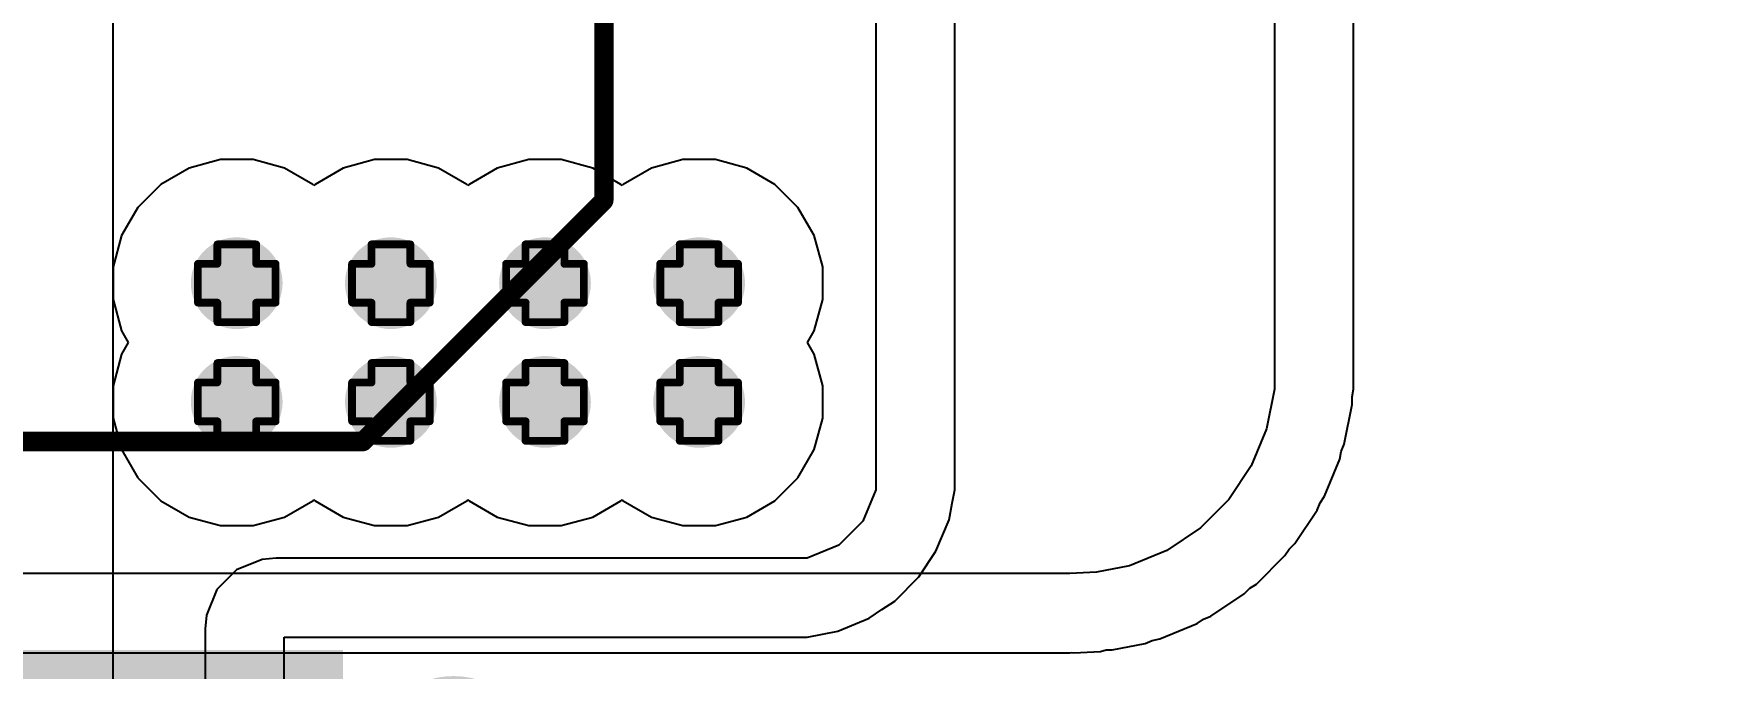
# Model space of a CAD drawing. Header units: inches. Extents: x -18 to 202, y -11 to 119.
# Drawn here: x 27.51 to 38.44, y 4.28 to 8.43 of the extents above; entities that cross this region are included whole.
import ezdxf

# ---------------------------------------------------------------- set-up
doc = ezdxf.new("R2010")
doc.units = ezdxf.units.IN
for name, color, linetype in [('Board Outline', 216, 'Continuous'), ('Bottom Layer', 5, 'Continuous'), ('Bottom Solder', 6, 'Continuous'), ('Drill Drawing', 1, 'Continuous'), ('Ground', 16, 'Continuous'), ('Mechanical 13', 56, 'Continuous'), ('Multi-Layer', 9, 'Continuous'), ('Pad Holes', 156, 'Continuous'), ('Power', 76, 'Continuous'), ('Top Layer', 1, 'Continuous'), ('Top Overlay', 2, 'Continuous'), ('Top Paste', 8, 'Continuous'), ('Top Solder', 216, 'Continuous'), ('Via Holes', 16, 'Continuous')]:
    doc.layers.add(name, color=color, linetype=linetype)
doc.styles.add('Arial_Bold', font='', dxfattribs={"height": 0.2})
doc.styles.get('Arial_Bold').set_extended_font_data('Arial', bold=True)

# ---------------------------------------------------------------- blocks, each defined once
blk = doc.blocks.new('TYPE_C_31_M_12__64')
at = {"layer": 'Bottom Layer'}
h = blk.add_hatch(color=5, dxfattribs=at)
edge = h.paths.add_edge_path()
edge.add_arc((-4.325, 2.355), 0.45, 0, 180)
edge.add_line((-4.775, 2.355), (-4.775, 1.255))
edge.add_arc((-4.325, 1.255), 0.45, 180, 360)
edge.add_line((-3.875, 1.255), (-3.875, 2.355))
h = blk.add_hatch(color=5, dxfattribs=at)
edge = h.paths.add_edge_path()
edge.add_arc((4.325, 1.255), 0.45, 180, 360)
edge.add_line((4.775, 1.255), (4.775, 2.355))
edge.add_arc((4.325, 2.355), 0.45, 0, 180)
edge.add_line((3.875, 2.355), (3.875, 1.255))
h = blk.add_hatch(color=5, dxfattribs=at)
edge = h.paths.add_edge_path()
edge.add_arc((-4.325, -2.775), 0.45, 180, 360)
edge.add_line((-3.875, -2.775), (-3.875, -1.975))
edge.add_arc((-4.325, -1.975), 0.45, 0, 180)
edge.add_line((-4.775, -1.975), (-4.775, -2.775))
h = blk.add_hatch(color=5, dxfattribs=at)
edge = h.paths.add_edge_path()
edge.add_arc((4.325, -2.775), 0.45, 180, 360)
edge.add_line((4.775, -2.775), (4.775, -1.975))
edge.add_arc((4.325, -1.975), 0.45, 0, 180)
edge.add_line((3.875, -1.975), (3.875, -2.775))
at = {"layer": 'Bottom Solder'}
h = blk.add_hatch(color=6, dxfattribs=at)
edge = h.paths.add_edge_path()
edge.add_arc((-4.325, 2.355), 0.552, 0, 180)
edge.add_line((-4.877, 2.355), (-4.877, 1.255))
edge.add_arc((-4.325, 1.255), 0.552, 180, 360)
edge.add_line((-3.773, 1.255), (-3.773, 2.355))
h = blk.add_hatch(color=6, dxfattribs=at)
edge = h.paths.add_edge_path()
edge.add_arc((4.325, 1.255), 0.552, 180, 360)
edge.add_line((4.877, 1.255), (4.877, 2.355))
edge.add_arc((4.325, 2.355), 0.552, 0, 180)
edge.add_line((3.773, 2.355), (3.773, 1.255))
h = blk.add_hatch(color=6, dxfattribs=at)
edge = h.paths.add_edge_path()
edge.add_arc((-2.89, 1.305), 0.102, 0, 360)
h = blk.add_hatch(color=6, dxfattribs=at)
edge = h.paths.add_edge_path()
edge.add_arc((2.89, 1.305), 0.102, 0, 360)
h = blk.add_hatch(color=6, dxfattribs=at)
edge = h.paths.add_edge_path()
edge.add_arc((-4.325, -2.775), 0.552, 180, 360)
edge.add_line((-3.773, -2.775), (-3.773, -1.975))
edge.add_arc((-4.325, -1.975), 0.552, 0, 180)
edge.add_line((-4.877, -1.975), (-4.877, -2.775))
h = blk.add_hatch(color=6, dxfattribs=at)
edge = h.paths.add_edge_path()
edge.add_arc((4.325, -2.775), 0.552, 180, 360)
edge.add_line((4.877, -2.775), (4.877, -1.975))
edge.add_arc((4.325, -1.975), 0.552, 0, 180)
edge.add_line((3.773, -1.975), (3.773, -2.775))
at = {"layer": 'Ground'}
h = blk.add_hatch(color=16, dxfattribs=at)
edge = h.paths.add_edge_path()
edge.add_arc((-4.325, 2.355), 0.45, 0, 180)
edge.add_line((-4.775, 2.355), (-4.775, 1.255))
edge.add_arc((-4.325, 1.255), 0.45, 180, 360)
edge.add_line((-3.875, 1.255), (-3.875, 2.355))
h = blk.add_hatch(color=16, dxfattribs=at)
edge = h.paths.add_edge_path()
edge.add_arc((4.325, 1.255), 0.45, 180, 360)
edge.add_line((4.775, 1.255), (4.775, 2.355))
edge.add_arc((4.325, 2.355), 0.45, 0, 180)
edge.add_line((3.875, 2.355), (3.875, 1.255))
h = blk.add_hatch(color=16, dxfattribs=at)
edge = h.paths.add_edge_path()
edge.add_arc((-4.325, -2.775), 0.45, 180, 360)
edge.add_line((-3.875, -2.775), (-3.875, -1.975))
edge.add_arc((-4.325, -1.975), 0.45, 0, 180)
edge.add_line((-4.775, -1.975), (-4.775, -2.775))
h = blk.add_hatch(color=16, dxfattribs=at)
edge = h.paths.add_edge_path()
edge.add_arc((4.325, -2.775), 0.45, 180, 360)
edge.add_line((4.775, -2.775), (4.775, -1.975))
edge.add_arc((4.325, -1.975), 0.45, 0, 180)
edge.add_line((3.875, -1.975), (3.875, -2.775))
at = {"layer": 'Multi-Layer'}
h = blk.add_hatch(color=9, dxfattribs=at)
edge = h.paths.add_edge_path()
edge.add_arc((-4.325, 2.355), 0.45, 0, 180)
edge.add_line((-4.775, 2.355), (-4.775, 1.255))
edge.add_arc((-4.325, 1.255), 0.45, 180, 360)
edge.add_line((-3.875, 1.255), (-3.875, 2.355))
h = blk.add_hatch(color=9, dxfattribs=at)
edge = h.paths.add_edge_path()
edge.add_arc((4.325, 1.255), 0.45, 180, 360)
edge.add_line((4.775, 1.255), (4.775, 2.355))
edge.add_arc((4.325, 2.355), 0.45, 0, 180)
edge.add_line((3.875, 2.355), (3.875, 1.255))
h = blk.add_hatch(color=9, dxfattribs=at)
edge = h.paths.add_edge_path()
edge.add_arc((-4.325, -2.775), 0.45, 180, 360)
edge.add_line((-3.875, -2.775), (-3.875, -1.975))
edge.add_arc((-4.325, -1.975), 0.45, 0, 180)
edge.add_line((-4.775, -1.975), (-4.775, -2.775))
h = blk.add_hatch(color=9, dxfattribs=at)
edge = h.paths.add_edge_path()
edge.add_arc((4.325, -2.775), 0.45, 180, 360)
edge.add_line((4.775, -2.775), (4.775, -1.975))
edge.add_arc((4.325, -1.975), 0.45, 0, 180)
edge.add_line((3.875, -1.975), (3.875, -2.775))
at = {"layer": 'Pad Holes'}
h = blk.add_hatch(color=7, dxfattribs=at)
edge = h.paths.add_edge_path()
edge.add_arc((-4.325, 1.255), 0.3, 180, 360)
edge.add_line((-4.025, 1.255), (-4.025, 2.355))
edge.add_arc((-4.325, 2.355), 0.3, 0, 180)
edge.add_line((-4.625, 2.355), (-4.625, 1.255))
h = blk.add_hatch(color=7, dxfattribs=at)
edge = h.paths.add_edge_path()
edge.add_arc((4.325, 1.255), 0.3, 180, 360)
edge.add_line((4.625, 1.255), (4.625, 2.355))
edge.add_arc((4.325, 2.355), 0.3, 0, 180)
edge.add_line((4.025, 2.355), (4.025, 1.255))
h = blk.add_hatch(color=7, dxfattribs=at)
edge = h.paths.add_edge_path()
edge.add_arc((-2.89, 1.305), 0.31, 0, 360)
h = blk.add_hatch(color=7, dxfattribs=at)
edge = h.paths.add_edge_path()
edge.add_arc((2.89, 1.305), 0.31, 0, 360)
h = blk.add_hatch(color=7, dxfattribs=at)
edge = h.paths.add_edge_path()
edge.add_arc((-4.325, -2.775), 0.3, 180, 360)
edge.add_line((-4.025, -2.775), (-4.025, -1.975))
edge.add_arc((-4.325, -1.975), 0.3, 0, 180)
edge.add_line((-4.625, -1.975), (-4.625, -2.775))
h = blk.add_hatch(color=7, dxfattribs=at)
edge = h.paths.add_edge_path()
edge.add_arc((4.325, -2.775), 0.3, 180, 360)
edge.add_line((4.625, -2.775), (4.625, -1.975))
edge.add_arc((4.325, -1.975), 0.3, 0, 180)
edge.add_line((4.025, -1.975), (4.025, -2.775))
at = {"layer": 'Power'}
h = blk.add_hatch(color=76, dxfattribs=at)
edge = h.paths.add_edge_path()
edge.add_arc((-4.325, 2.355), 0.45, 0, 180)
edge.add_line((-4.775, 2.355), (-4.775, 1.255))
edge.add_arc((-4.325, 1.255), 0.45, 180, 360)
edge.add_line((-3.875, 1.255), (-3.875, 2.355))
h = blk.add_hatch(color=76, dxfattribs=at)
edge = h.paths.add_edge_path()
edge.add_arc((4.325, 1.255), 0.45, 180, 360)
edge.add_line((4.775, 1.255), (4.775, 2.355))
edge.add_arc((4.325, 2.355), 0.45, 0, 180)
edge.add_line((3.875, 2.355), (3.875, 1.255))
h = blk.add_hatch(color=76, dxfattribs=at)
edge = h.paths.add_edge_path()
edge.add_arc((-4.325, -2.775), 0.45, 180, 360)
edge.add_line((-3.875, -2.775), (-3.875, -1.975))
edge.add_arc((-4.325, -1.975), 0.45, 0, 180)
edge.add_line((-4.775, -1.975), (-4.775, -2.775))
h = blk.add_hatch(color=76, dxfattribs=at)
edge = h.paths.add_edge_path()
edge.add_arc((4.325, -2.775), 0.45, 180, 360)
edge.add_line((4.775, -2.775), (4.775, -1.975))
edge.add_arc((4.325, -1.975), 0.45, 0, 180)
edge.add_line((3.875, -1.975), (3.875, -2.775))
at = {"layer": 'Top Layer'}
for points in [[(-3.5, 2.975), (-2.9, 2.975), (-2.9, 1.775), (-3.5, 1.775)], [(-2.7, 2.975), (-2.1, 2.975), (-2.1, 1.775), (-2.7, 1.775)], [(-1.9, 2.975), (-1.6, 2.975), (-1.6, 1.775), (-1.9, 1.775)], [(-1.4, 2.975), (-1.1, 2.975), (-1.1, 1.775), (-1.4, 1.775)], [(-0.9, 2.975), (-0.6, 2.975), (-0.6, 1.775), (-0.9, 1.775)], [(-0.4, 2.975), (-0.1, 2.975), (-0.1, 1.775), (-0.4, 1.775)], [(0.4, 1.775), (0.1, 1.775), (0.1, 2.975), (0.4, 2.975)], [(0.9, 1.775), (0.6, 1.775), (0.6, 2.975), (0.9, 2.975)], [(1.4, 1.775), (1.1, 1.775), (1.1, 2.975), (1.4, 2.975)], [(1.9, 1.775), (1.6, 1.775), (1.6, 2.975), (1.9, 2.975)], [(2.7, 1.775), (2.1, 1.775), (2.1, 2.975), (2.7, 2.975)], [(2.9, 2.975), (3.5, 2.975), (3.5, 1.775), (2.9, 1.775)]]:
    blk.add_hatch(color=1, dxfattribs=at).paths.add_polyline_path(points)
h = blk.add_hatch(color=1, dxfattribs=at)
edge = h.paths.add_edge_path()
edge.add_arc((-4.325, 2.355), 0.45, 0, 180)
edge.add_line((-4.775, 2.355), (-4.775, 1.255))
edge.add_arc((-4.325, 1.255), 0.45, 180, 360)
edge.add_line((-3.875, 1.255), (-3.875, 2.355))
h = blk.add_hatch(color=1, dxfattribs=at)
edge = h.paths.add_edge_path()
edge.add_arc((4.325, 1.255), 0.45, 180, 360)
edge.add_line((4.775, 1.255), (4.775, 2.355))
edge.add_arc((4.325, 2.355), 0.45, 0, 180)
edge.add_line((3.875, 2.355), (3.875, 1.255))
h = blk.add_hatch(color=1, dxfattribs=at)
edge = h.paths.add_edge_path()
edge.add_arc((-4.325, -2.775), 0.45, 180, 360)
edge.add_line((-3.875, -2.775), (-3.875, -1.975))
edge.add_arc((-4.325, -1.975), 0.45, 0, 180)
edge.add_line((-4.775, -1.975), (-4.775, -2.775))
h = blk.add_hatch(color=1, dxfattribs=at)
edge = h.paths.add_edge_path()
edge.add_arc((4.325, -2.775), 0.45, 180, 360)
edge.add_line((4.775, -2.775), (4.775, -1.975))
edge.add_arc((4.325, -1.975), 0.45, 0, 180)
edge.add_line((3.875, -1.975), (3.875, -2.775))
at = {"layer": 'Top Paste'}
for points in [[(-3.5, 2.975), (-2.9, 2.975), (-2.9, 1.775), (-3.5, 1.775)], [(-2.7, 2.975), (-2.1, 2.975), (-2.1, 1.775), (-2.7, 1.775)], [(-1.9, 2.975), (-1.6, 2.975), (-1.6, 1.775), (-1.9, 1.775)], [(-1.4, 2.975), (-1.1, 2.975), (-1.1, 1.775), (-1.4, 1.775)], [(-0.9, 2.975), (-0.6, 2.975), (-0.6, 1.775), (-0.9, 1.775)], [(-0.4, 2.975), (-0.1, 2.975), (-0.1, 1.775), (-0.4, 1.775)], [(0.4, 1.775), (0.1, 1.775), (0.1, 2.975), (0.4, 2.975)], [(0.9, 1.775), (0.6, 1.775), (0.6, 2.975), (0.9, 2.975)], [(1.4, 1.775), (1.1, 1.775), (1.1, 2.975), (1.4, 2.975)], [(1.9, 1.775), (1.6, 1.775), (1.6, 2.975), (1.9, 2.975)], [(2.7, 1.775), (2.1, 1.775), (2.1, 2.975), (2.7, 2.975)], [(2.9, 2.975), (3.5, 2.975), (3.5, 1.775), (2.9, 1.775)]]:
    blk.add_hatch(color=8, dxfattribs=at).paths.add_polyline_path(points)
at = {"layer": 'Top Solder'}
for points in [[(-3.602, 3.077), (-2.798, 3.077), (-2.798, 1.673), (-3.602, 1.673)], [(-2.802, 3.077), (-1.998, 3.077), (-1.998, 1.673), (-2.802, 1.673)], [(-2.002, 3.077), (-1.498, 3.077), (-1.498, 1.673), (-2.002, 1.673)], [(-1.502, 3.077), (-0.998, 3.077), (-0.998, 1.673), (-1.502, 1.673)], [(-1.002, 3.077), (-0.498, 3.077), (-0.498, 1.673), (-1.002, 1.673)], [(-0.502, 3.077), (0.002, 3.077), (0.002, 1.673), (-0.502, 1.673)], [(0.502, 1.673), (-0.002, 1.673), (-0.002, 3.077), (0.502, 3.077)], [(1.002, 1.673), (0.498, 1.673), (0.498, 3.077), (1.002, 3.077)], [(1.502, 1.673), (0.998, 1.673), (0.998, 3.077), (1.502, 3.077)], [(2.002, 1.673), (1.498, 1.673), (1.498, 3.077), (2.002, 3.077)], [(2.802, 1.673), (1.998, 1.673), (1.998, 3.077), (2.802, 3.077)], [(2.798, 3.077), (3.602, 3.077), (3.602, 1.673), (2.798, 1.673)]]:
    blk.add_hatch(color=216, dxfattribs=at).paths.add_polyline_path(points)
h = blk.add_hatch(color=216, dxfattribs=at)
edge = h.paths.add_edge_path()
edge.add_arc((-4.325, 2.355), 0.552, 0, 180)
edge.add_line((-4.877, 2.355), (-4.877, 1.255))
edge.add_arc((-4.325, 1.255), 0.552, 180, 360)
edge.add_line((-3.773, 1.255), (-3.773, 2.355))
h = blk.add_hatch(color=216, dxfattribs=at)
edge = h.paths.add_edge_path()
edge.add_arc((4.325, 1.255), 0.552, 180, 360)
edge.add_line((4.877, 1.255), (4.877, 2.355))
edge.add_arc((4.325, 2.355), 0.552, 0, 180)
edge.add_line((3.773, 2.355), (3.773, 1.255))
h = blk.add_hatch(color=216, dxfattribs=at)
edge = h.paths.add_edge_path()
edge.add_arc((-2.89, 1.305), 0.102, 0, 360)
h = blk.add_hatch(color=216, dxfattribs=at)
edge = h.paths.add_edge_path()
edge.add_arc((2.89, 1.305), 0.102, 0, 360)
h = blk.add_hatch(color=216, dxfattribs=at)
edge = h.paths.add_edge_path()
edge.add_arc((-4.325, -2.775), 0.552, 180, 360)
edge.add_line((-3.773, -2.775), (-3.773, -1.975))
edge.add_arc((-4.325, -1.975), 0.552, 0, 180)
edge.add_line((-4.877, -1.975), (-4.877, -2.775))
h = blk.add_hatch(color=216, dxfattribs=at)
edge = h.paths.add_edge_path()
edge.add_arc((4.325, -2.775), 0.552, 180, 360)
edge.add_line((4.877, -2.775), (4.877, -1.975))
edge.add_arc((4.325, -1.975), 0.552, 0, 180)
edge.add_line((3.773, -1.975), (3.773, -2.775))
at = {"layer": 'Mechanical 13', "const_width": 0.127}
for points in [[(-1.868, -2.897), (-1.691, -2.72)], [(-1.691, -2.72), (-1.487, -2.72)], [(-1.868, -2.897), (-1.868, -3.202)], [(-2.072, -3.202), (-1.868, -3.202)], [(-2.072, -3.202), (-1.908, -3.365)], [(-1.868, -3.202), (-1.665, -3.202)], [(-1.828, -3.365), (-1.665, -3.202)]]:
    blk.add_lwpolyline(points, dxfattribs=at)
at = {"layer": 'Mechanical 13', "const_width": 0.0635}
for points in [[(-1.722, -2.72, 1), (-1.659, -2.72, 1)], [(-1.722, -2.72, 1), (-1.659, -2.72, 1)], [(-1.519, -2.72, 1), (-1.456, -2.72, 1)], [(-1.9, -2.897, 1), (-1.837, -2.897, 1)], [(-1.9, -2.897, 1), (-1.837, -2.897, 1)], [(-2.103, -3.202, 1), (-2.04, -3.202, 1)], [(-2.103, -3.202, 1), (-2.04, -3.202, 1)], [(-1.9, -3.202, 1), (-1.837, -3.202, 1)], [(-1.9, -3.202, 1), (-1.837, -3.202, 1)], [(-1.9, -3.202, 1), (-1.837, -3.202, 1)], [(-1.697, -3.202, 1), (-1.633, -3.202, 1)], [(-1.697, -3.202, 1), (-1.633, -3.202, 1)], [(-1.94, -3.365, 1), (-1.877, -3.365, 1)], [(-1.86, -3.365, 1), (-1.797, -3.365, 1)]]:
    blk.add_lwpolyline(points, format="xyb", close=True, dxfattribs=at)
at = {"layer": 'Top Overlay', "const_width": 0.127}
for points in [[(-4.445, 0.445), (-4.445, -1.181)], [(4.445, -1.181), (4.445, 0.445)], [(-4.495, -3.569), (4.495, -3.569)]]:
    blk.add_lwpolyline(points, dxfattribs=at)
at = {"layer": 'Top Overlay', "const_width": 0.0635}
for points in [[(-4.476, 0.445, 1), (-4.413, 0.445, 1)], [(4.413, 0.445, 1), (4.476, 0.445, 1)], [(-4.476, -1.181, 1), (-4.413, -1.181, 1)], [(4.413, -1.181, 1), (4.476, -1.181, 1)], [(-4.527, -3.569, 1), (-4.464, -3.569, 1)], [(4.464, -3.569, 1), (4.527, -3.569, 1)]]:
    blk.add_lwpolyline(points, format="xyb", close=True, dxfattribs=at)
at = {"layer": 'Mechanical 13', "style": 'Arial_Bold'}
blk.add_text('PCB Edge', height=0.8, rotation=360, dxfattribs=at).set_placement((-1.338, -2.999))
blk = doc.blocks.new('UWD_470_F_10__D___101')
at = {"layer": 'Top Overlay', "const_width": 0.127}
for points in [[(-3.607, 5.207), (-5.182, 3.632)], [(5.131, 5.207), (-3.607, 5.207)], [(-5.182, 3.632), (-5.182, 1.702)]]:
    blk.add_lwpolyline(points, dxfattribs=at)
at = {"layer": 'Top Overlay', "const_width": 0.0635}
for points in [[(-3.639, 5.207, 1), (-3.575, 5.207, 1)], [(-3.639, 5.207, 1), (-3.575, 5.207, 1)], [(-5.213, 3.632, 1), (-5.15, 3.632, 1)], [(-5.213, 3.632, 1), (-5.15, 3.632, 1)]]:
    blk.add_lwpolyline(points, format="xyb", close=True, dxfattribs=at)

msp = doc.modelspace()

# ---------------------------------------------------------------- hatches: boundary and pattern name
at = {"layer": 'Bottom Layer'}
h = msp.add_hatch(color=5, dxfattribs=at)
edge = h.paths.add_edge_path()
edge.add_arc((28.841, 6.801), 0.3, 0, 360)
h = msp.add_hatch(color=5, dxfattribs=at)
edge = h.paths.add_edge_path()
edge.add_arc((29.849, 6.801), 0.3, 0, 360)
h = msp.add_hatch(color=5, dxfattribs=at)
edge = h.paths.add_edge_path()
edge.add_arc((30.857, 6.801), 0.3, 0, 360)
h = msp.add_hatch(color=5, dxfattribs=at)
edge = h.paths.add_edge_path()
edge.add_arc((31.865, 6.801), 0.3, 0, 360)
h = msp.add_hatch(color=5, dxfattribs=at)
edge = h.paths.add_edge_path()
edge.add_arc((28.841, 6.025), 0.3, 0, 360)
h = msp.add_hatch(color=5, dxfattribs=at)
edge = h.paths.add_edge_path()
edge.add_arc((29.849, 6.025), 0.3, 0, 360)
h = msp.add_hatch(color=5, dxfattribs=at)
edge = h.paths.add_edge_path()
edge.add_arc((30.857, 6.025), 0.3, 0, 360)
h = msp.add_hatch(color=5, dxfattribs=at)
edge = h.paths.add_edge_path()
edge.add_arc((31.865, 6.025), 0.3, 0, 360)
at = {"layer": 'Ground'}
h = msp.add_hatch(color=16, dxfattribs=at)
edge = h.paths.add_edge_path()
edge.add_arc((28.841, 6.801), 0.3, 0, 360)
h = msp.add_hatch(color=16, dxfattribs=at)
edge = h.paths.add_edge_path()
edge.add_arc((29.849, 6.801), 0.3, 0, 360)
h = msp.add_hatch(color=16, dxfattribs=at)
edge = h.paths.add_edge_path()
edge.add_arc((30.857, 6.801), 0.3, 0, 360)
h = msp.add_hatch(color=16, dxfattribs=at)
edge = h.paths.add_edge_path()
edge.add_arc((31.865, 6.801), 0.3, 0, 360)
h = msp.add_hatch(color=16, dxfattribs=at)
edge = h.paths.add_edge_path()
edge.add_arc((28.841, 6.025), 0.3, 0, 360)
h = msp.add_hatch(color=16, dxfattribs=at)
edge = h.paths.add_edge_path()
edge.add_arc((29.849, 6.025), 0.3, 0, 360)
h = msp.add_hatch(color=16, dxfattribs=at)
edge = h.paths.add_edge_path()
edge.add_arc((30.857, 6.025), 0.3, 0, 360)
h = msp.add_hatch(color=16, dxfattribs=at)
edge = h.paths.add_edge_path()
edge.add_arc((31.865, 6.025), 0.3, 0, 360)
at = {"layer": 'Power'}
h = msp.add_hatch(color=76, dxfattribs=at)
edge = h.paths.add_edge_path()
edge.add_arc((28.841, 6.801), 0.3, 0, 360)
h = msp.add_hatch(color=76, dxfattribs=at)
edge = h.paths.add_edge_path()
edge.add_arc((29.849, 6.801), 0.3, 0, 360)
h = msp.add_hatch(color=76, dxfattribs=at)
edge = h.paths.add_edge_path()
edge.add_arc((30.857, 6.801), 0.3, 0, 360)
h = msp.add_hatch(color=76, dxfattribs=at)
edge = h.paths.add_edge_path()
edge.add_arc((31.865, 6.801), 0.3, 0, 360)
h = msp.add_hatch(color=76, dxfattribs=at)
edge = h.paths.add_edge_path()
edge.add_arc((28.841, 6.025), 0.3, 0, 360)
h = msp.add_hatch(color=76, dxfattribs=at)
edge = h.paths.add_edge_path()
edge.add_arc((29.849, 6.025), 0.3, 0, 360)
h = msp.add_hatch(color=76, dxfattribs=at)
edge = h.paths.add_edge_path()
edge.add_arc((30.857, 6.025), 0.3, 0, 360)
h = msp.add_hatch(color=76, dxfattribs=at)
edge = h.paths.add_edge_path()
edge.add_arc((31.865, 6.025), 0.3, 0, 360)
at = {"layer": 'Top Layer'}
h = msp.add_hatch(color=1, dxfattribs=at)
edge = h.paths.add_edge_path()
edge.add_arc((28.841, 6.801), 0.3, 0, 360)
h = msp.add_hatch(color=1, dxfattribs=at)
edge = h.paths.add_edge_path()
edge.add_arc((29.849, 6.801), 0.3, 0, 360)
h = msp.add_hatch(color=1, dxfattribs=at)
edge = h.paths.add_edge_path()
edge.add_arc((30.857, 6.801), 0.3, 0, 360)
h = msp.add_hatch(color=1, dxfattribs=at)
edge = h.paths.add_edge_path()
edge.add_arc((31.865, 6.801), 0.3, 0, 360)
h = msp.add_hatch(color=1, dxfattribs=at)
edge = h.paths.add_edge_path()
edge.add_arc((28.841, 6.025), 0.3, 0, 360)
h = msp.add_hatch(color=1, dxfattribs=at)
edge = h.paths.add_edge_path()
edge.add_arc((29.849, 6.025), 0.3, 0, 360)
h = msp.add_hatch(color=1, dxfattribs=at)
edge = h.paths.add_edge_path()
edge.add_arc((30.857, 6.025), 0.3, 0, 360)
h = msp.add_hatch(color=1, dxfattribs=at)
edge = h.paths.add_edge_path()
edge.add_arc((31.865, 6.025), 0.3, 0, 360)
at = {"layer": 'Via Holes'}
h = msp.add_hatch(color=7, dxfattribs=at)
edge = h.paths.add_edge_path()
edge.add_arc((28.841, 6.801), 0.15, 0, 360)
h = msp.add_hatch(color=7, dxfattribs=at)
edge = h.paths.add_edge_path()
edge.add_arc((29.849, 6.801), 0.15, 0, 360)
h = msp.add_hatch(color=7, dxfattribs=at)
edge = h.paths.add_edge_path()
edge.add_arc((30.857, 6.801), 0.15, 0, 360)
h = msp.add_hatch(color=7, dxfattribs=at)
edge = h.paths.add_edge_path()
edge.add_arc((31.865, 6.801), 0.15, 0, 360)
h = msp.add_hatch(color=7, dxfattribs=at)
edge = h.paths.add_edge_path()
edge.add_arc((28.841, 6.025), 0.15, 0, 360)
h = msp.add_hatch(color=7, dxfattribs=at)
edge = h.paths.add_edge_path()
edge.add_arc((29.849, 6.025), 0.15, 0, 360)
h = msp.add_hatch(color=7, dxfattribs=at)
edge = h.paths.add_edge_path()
edge.add_arc((30.857, 6.025), 0.15, 0, 360)
h = msp.add_hatch(color=7, dxfattribs=at)
edge = h.paths.add_edge_path()
edge.add_arc((31.865, 6.025), 0.15, 0, 360)

# ---------------------------------------------------------------- linework, layer by layer
at = {"layer": 'Board Outline', "const_width": 0.254}
msp.add_lwpolyline([(44.23, 62.31, -3.535496), (7.565, 62.289)], format="xyb", dxfattribs=at)
at = {"layer": 'Bottom Layer'}
for p, q in [((28.53, 7.553), (28.345, 7.447)), ((28.735, 7.609), (28.53, 7.553)), ((28.948, 7.609), (28.735, 7.609)), ((29.153, 7.553), (28.948, 7.609)), ((29.338, 7.447), (29.153, 7.553)), ((29.537, 7.553), (29.353, 7.447)), ((29.743, 7.609), (29.537, 7.553)), ((29.956, 7.609), (29.743, 7.609)), ((30.161, 7.553), (29.956, 7.609)), ((30.345, 7.447), (30.161, 7.553)), ((30.545, 7.553), (30.361, 7.447)), ((30.751, 7.609), (30.545, 7.553)), ((30.963, 7.609), (30.751, 7.609)), ((31.169, 7.553), (30.963, 7.609)), ((31.353, 7.447), (31.169, 7.553)), ((31.553, 7.553), (31.369, 7.447)), ((31.759, 7.609), (31.553, 7.553)), ((31.971, 7.609), (31.759, 7.609)), ((32.177, 7.553), (31.971, 7.609)), ((32.361, 7.447), (32.177, 7.553)), ((28.345, 7.447), (28.195, 7.297)), ((29.345, 7.439), (29.338, 7.447)), ((29.353, 7.447), (29.345, 7.439)), ((30.353, 7.439), (30.345, 7.447)), ((30.361, 7.447), (30.353, 7.439)), ((31.361, 7.439), (31.353, 7.447)), ((31.369, 7.447), (31.361, 7.439)), ((32.511, 7.297), (32.361, 7.447)), ((28.195, 7.297), (28.088, 7.112)), ((32.618, 7.112), (32.511, 7.297)), ((28.088, 7.112), (28.033, 6.907)), ((32.673, 6.907), (32.618, 7.112)), ((28.033, 6.907), (28.033, 6.694)), ((32.673, 6.694), (32.673, 6.907)), ((28.033, 6.694), (28.088, 6.489)), ((32.618, 6.489), (32.673, 6.694)), ((28.088, 6.489), (28.132, 6.413)), ((32.574, 6.413), (32.618, 6.489)), ((28.132, 6.413), (28.088, 6.337)), ((32.618, 6.337), (32.574, 6.413)), ((28.088, 6.337), (28.033, 6.131)), ((32.673, 6.131), (32.618, 6.337)), ((28.033, 6.131), (28.033, 5.919)), ((32.673, 5.919), (32.673, 6.131)), ((28.033, 5.919), (28.088, 5.713)), ((32.618, 5.713), (32.673, 5.919)), ((28.088, 5.713), (28.195, 5.529)), ((32.511, 5.529), (32.618, 5.713)), ((28.195, 5.529), (28.345, 5.378)), ((32.361, 5.378), (32.511, 5.529)), ((28.345, 5.378), (28.53, 5.272)), ((29.153, 5.272), (29.338, 5.378)), ((29.338, 5.378), (29.345, 5.386)), ((29.345, 5.386), (29.353, 5.378)), ((29.353, 5.378), (29.537, 5.272)), ((30.161, 5.272), (30.345, 5.378)), ((30.345, 5.378), (30.353, 5.386)), ((30.353, 5.386), (30.361, 5.378)), ((30.361, 5.378), (30.545, 5.272)), ((31.169, 5.272), (31.353, 5.378)), ((31.353, 5.378), (31.361, 5.386)), ((31.361, 5.386), (31.369, 5.378)), ((31.369, 5.378), (31.553, 5.272)), ((32.177, 5.272), (32.361, 5.378)), ((28.53, 5.272), (28.735, 5.217)), ((28.948, 5.217), (29.153, 5.272)), ((29.537, 5.272), (29.743, 5.217)), ((29.956, 5.217), (30.161, 5.272)), ((30.545, 5.272), (30.751, 5.217)), ((30.963, 5.217), (31.169, 5.272)), ((31.553, 5.272), (31.759, 5.217)), ((31.971, 5.217), (32.177, 5.272)), ((28.735, 5.217), (28.948, 5.217)), ((29.743, 5.217), (29.956, 5.217)), ((30.751, 5.217), (30.963, 5.217)), ((31.759, 5.217), (31.971, 5.217))]:
    msp.add_line(p, q, dxfattribs=at)
at = {"layer": 'Drill Drawing', "const_width": 0.0508}
for points in [[(28.714, 6.928), (28.714, 7.055)], [(28.714, 7.055), (28.968, 7.055)], [(28.968, 6.928), (28.968, 7.055)], [(29.722, 6.928), (29.722, 7.055)], [(29.722, 7.055), (29.976, 7.055)], [(29.976, 6.928), (29.976, 7.055)], [(30.73, 6.928), (30.73, 7.055)], [(30.73, 7.055), (30.984, 7.055)], [(30.984, 6.928), (30.984, 7.055)], [(31.738, 6.928), (31.738, 7.055)], [(31.738, 7.055), (31.992, 7.055)], [(31.992, 6.928), (31.992, 7.055)], [(28.587, 6.674), (28.587, 6.928)], [(28.587, 6.928), (28.714, 6.928)], [(28.968, 6.928), (29.095, 6.928)], [(29.095, 6.674), (29.095, 6.928)], [(29.595, 6.674), (29.595, 6.928)], [(29.595, 6.928), (29.722, 6.928)], [(29.976, 6.928), (30.103, 6.928)], [(30.103, 6.674), (30.103, 6.928)], [(30.603, 6.674), (30.603, 6.928)], [(30.603, 6.928), (30.73, 6.928)], [(30.984, 6.928), (31.111, 6.928)], [(31.111, 6.674), (31.111, 6.928)], [(31.611, 6.674), (31.611, 6.928)], [(31.611, 6.928), (31.738, 6.928)], [(31.992, 6.928), (32.119, 6.928)], [(32.119, 6.674), (32.119, 6.928)], [(28.587, 6.674), (28.714, 6.674)], [(28.714, 6.547), (28.714, 6.674)], [(28.968, 6.674), (29.095, 6.674)], [(28.968, 6.547), (28.968, 6.674)], [(29.595, 6.674), (29.722, 6.674)], [(29.722, 6.547), (29.722, 6.674)], [(29.976, 6.674), (30.103, 6.674)], [(29.976, 6.547), (29.976, 6.674)], [(30.603, 6.674), (30.73, 6.674)], [(30.73, 6.547), (30.73, 6.674)], [(30.984, 6.674), (31.111, 6.674)], [(30.984, 6.547), (30.984, 6.674)], [(31.611, 6.674), (31.738, 6.674)], [(31.738, 6.547), (31.738, 6.674)], [(31.992, 6.674), (32.119, 6.674)], [(31.992, 6.547), (31.992, 6.674)], [(28.714, 6.547), (28.968, 6.547)], [(29.722, 6.547), (29.976, 6.547)], [(30.73, 6.547), (30.984, 6.547)], [(31.738, 6.547), (31.992, 6.547)], [(28.714, 6.152), (28.714, 6.279)], [(28.714, 6.279), (28.968, 6.279)], [(28.968, 6.152), (28.968, 6.279)], [(29.722, 6.152), (29.722, 6.279)], [(29.722, 6.279), (29.976, 6.279)], [(29.976, 6.152), (29.976, 6.279)], [(30.73, 6.152), (30.73, 6.279)], [(30.73, 6.279), (30.984, 6.279)], [(30.984, 6.152), (30.984, 6.279)], [(31.738, 6.152), (31.738, 6.279)], [(31.738, 6.279), (31.992, 6.279)], [(31.992, 6.152), (31.992, 6.279)], [(28.587, 5.898), (28.587, 6.152)], [(28.587, 6.152), (28.714, 6.152)], [(28.968, 6.152), (29.095, 6.152)], [(29.095, 5.898), (29.095, 6.152)], [(29.595, 5.898), (29.595, 6.152)], [(29.595, 6.152), (29.722, 6.152)], [(29.976, 6.152), (30.103, 6.152)], [(30.103, 5.898), (30.103, 6.152)], [(30.603, 5.898), (30.603, 6.152)], [(30.603, 6.152), (30.73, 6.152)], [(30.984, 6.152), (31.111, 6.152)], [(31.111, 5.898), (31.111, 6.152)], [(31.611, 5.898), (31.611, 6.152)], [(31.611, 6.152), (31.738, 6.152)], [(31.992, 6.152), (32.119, 6.152)], [(32.119, 5.898), (32.119, 6.152)], [(28.587, 5.898), (28.714, 5.898)], [(28.714, 5.771), (28.714, 5.898)], [(28.968, 5.898), (29.095, 5.898)], [(28.968, 5.771), (28.968, 5.898)], [(29.595, 5.898), (29.722, 5.898)], [(29.722, 5.771), (29.722, 5.898)], [(29.976, 5.898), (30.103, 5.898)], [(29.976, 5.771), (29.976, 5.898)], [(30.603, 5.898), (30.73, 5.898)], [(30.73, 5.771), (30.73, 5.898)], [(30.984, 5.898), (31.111, 5.898)], [(30.984, 5.771), (30.984, 5.898)], [(31.611, 5.898), (31.738, 5.898)], [(31.738, 5.771), (31.738, 5.898)], [(31.992, 5.898), (32.119, 5.898)], [(31.992, 5.771), (31.992, 5.898)], [(28.714, 5.771), (28.968, 5.771)], [(29.722, 5.771), (29.976, 5.771)], [(30.73, 5.771), (30.984, 5.771)], [(31.738, 5.771), (31.992, 5.771)]]:
    msp.add_lwpolyline(points, dxfattribs=at)
at = {"layer": 'Drill Drawing', "const_width": 0.0254}
for points in [[(28.702, 7.055, 1), (28.727, 7.055, 1)], [(28.702, 7.055, 1), (28.727, 7.055, 1)], [(28.956, 7.055, 1), (28.981, 7.055, 1)], [(28.956, 7.055, 1), (28.981, 7.055, 1)], [(29.71, 7.055, 1), (29.735, 7.055, 1)], [(29.71, 7.055, 1), (29.735, 7.055, 1)], [(29.964, 7.055, 1), (29.989, 7.055, 1)], [(29.964, 7.055, 1), (29.989, 7.055, 1)], [(30.717, 7.055, 1), (30.743, 7.055, 1)], [(30.717, 7.055, 1), (30.743, 7.055, 1)], [(30.971, 7.055, 1), (30.997, 7.055, 1)], [(30.971, 7.055, 1), (30.997, 7.055, 1)], [(31.725, 7.055, 1), (31.751, 7.055, 1)], [(31.725, 7.055, 1), (31.751, 7.055, 1)], [(31.979, 7.055, 1), (32.005, 7.055, 1)], [(31.979, 7.055, 1), (32.005, 7.055, 1)], [(28.575, 6.928, 1), (28.6, 6.928, 1)], [(28.575, 6.928, 1), (28.6, 6.928, 1)], [(28.702, 6.928, 1), (28.727, 6.928, 1)], [(28.702, 6.928, 1), (28.727, 6.928, 1)], [(28.956, 6.928, 1), (28.981, 6.928, 1)], [(28.956, 6.928, 1), (28.981, 6.928, 1)], [(29.083, 6.928, 1), (29.108, 6.928, 1)], [(29.083, 6.928, 1), (29.108, 6.928, 1)], [(29.583, 6.928, 1), (29.608, 6.928, 1)], [(29.583, 6.928, 1), (29.608, 6.928, 1)], [(29.71, 6.928, 1), (29.735, 6.928, 1)], [(29.71, 6.928, 1), (29.735, 6.928, 1)], [(29.964, 6.928, 1), (29.989, 6.928, 1)], [(29.964, 6.928, 1), (29.989, 6.928, 1)], [(30.091, 6.928, 1), (30.116, 6.928, 1)], [(30.091, 6.928, 1), (30.116, 6.928, 1)], [(30.59, 6.928, 1), (30.616, 6.928, 1)], [(30.59, 6.928, 1), (30.616, 6.928, 1)], [(30.717, 6.928, 1), (30.743, 6.928, 1)], [(30.717, 6.928, 1), (30.743, 6.928, 1)], [(30.971, 6.928, 1), (30.997, 6.928, 1)], [(30.971, 6.928, 1), (30.997, 6.928, 1)], [(31.098, 6.928, 1), (31.124, 6.928, 1)], [(31.098, 6.928, 1), (31.124, 6.928, 1)], [(31.598, 6.928, 1), (31.624, 6.928, 1)], [(31.598, 6.928, 1), (31.624, 6.928, 1)], [(31.725, 6.928, 1), (31.751, 6.928, 1)], [(31.725, 6.928, 1), (31.751, 6.928, 1)], [(31.979, 6.928, 1), (32.005, 6.928, 1)], [(31.979, 6.928, 1), (32.005, 6.928, 1)], [(32.106, 6.928, 1), (32.132, 6.928, 1)], [(32.106, 6.928, 1), (32.132, 6.928, 1)], [(28.575, 6.674, 1), (28.6, 6.674, 1)], [(28.575, 6.674, 1), (28.6, 6.674, 1)], [(28.702, 6.674, 1), (28.727, 6.674, 1)], [(28.702, 6.674, 1), (28.727, 6.674, 1)], [(28.956, 6.674, 1), (28.981, 6.674, 1)], [(28.956, 6.674, 1), (28.981, 6.674, 1)], [(29.083, 6.674, 1), (29.108, 6.674, 1)], [(29.083, 6.674, 1), (29.108, 6.674, 1)], [(29.583, 6.674, 1), (29.608, 6.674, 1)], [(29.583, 6.674, 1), (29.608, 6.674, 1)], [(29.71, 6.674, 1), (29.735, 6.674, 1)], [(29.71, 6.674, 1), (29.735, 6.674, 1)], [(29.964, 6.674, 1), (29.989, 6.674, 1)], [(29.964, 6.674, 1), (29.989, 6.674, 1)], [(30.091, 6.674, 1), (30.116, 6.674, 1)], [(30.091, 6.674, 1), (30.116, 6.674, 1)], [(30.59, 6.674, 1), (30.616, 6.674, 1)], [(30.59, 6.674, 1), (30.616, 6.674, 1)], [(30.717, 6.674, 1), (30.743, 6.674, 1)], [(30.717, 6.674, 1), (30.743, 6.674, 1)], [(30.971, 6.674, 1), (30.997, 6.674, 1)], [(30.971, 6.674, 1), (30.997, 6.674, 1)], [(31.098, 6.674, 1), (31.124, 6.674, 1)], [(31.098, 6.674, 1), (31.124, 6.674, 1)], [(31.598, 6.674, 1), (31.624, 6.674, 1)], [(31.598, 6.674, 1), (31.624, 6.674, 1)], [(31.725, 6.674, 1), (31.751, 6.674, 1)], [(31.725, 6.674, 1), (31.751, 6.674, 1)], [(31.979, 6.674, 1), (32.005, 6.674, 1)], [(31.979, 6.674, 1), (32.005, 6.674, 1)], [(32.106, 6.674, 1), (32.132, 6.674, 1)], [(32.106, 6.674, 1), (32.132, 6.674, 1)], [(28.702, 6.547, 1), (28.727, 6.547, 1)], [(28.702, 6.547, 1), (28.727, 6.547, 1)], [(28.956, 6.547, 1), (28.981, 6.547, 1)], [(28.956, 6.547, 1), (28.981, 6.547, 1)], [(29.71, 6.547, 1), (29.735, 6.547, 1)], [(29.71, 6.547, 1), (29.735, 6.547, 1)], [(29.964, 6.547, 1), (29.989, 6.547, 1)], [(29.964, 6.547, 1), (29.989, 6.547, 1)], [(30.717, 6.547, 1), (30.743, 6.547, 1)], [(30.717, 6.547, 1), (30.743, 6.547, 1)], [(30.971, 6.547, 1), (30.997, 6.547, 1)], [(30.971, 6.547, 1), (30.997, 6.547, 1)], [(31.725, 6.547, 1), (31.751, 6.547, 1)], [(31.725, 6.547, 1), (31.751, 6.547, 1)], [(31.979, 6.547, 1), (32.005, 6.547, 1)], [(31.979, 6.547, 1), (32.005, 6.547, 1)], [(28.702, 6.279, 1), (28.727, 6.279, 1)], [(28.702, 6.279, 1), (28.727, 6.279, 1)], [(28.956, 6.279, 1), (28.981, 6.279, 1)], [(28.956, 6.279, 1), (28.981, 6.279, 1)], [(29.71, 6.279, 1), (29.735, 6.279, 1)], [(29.71, 6.279, 1), (29.735, 6.279, 1)], [(29.964, 6.279, 1), (29.989, 6.279, 1)], [(29.964, 6.279, 1), (29.989, 6.279, 1)], [(30.717, 6.279, 1), (30.743, 6.279, 1)], [(30.717, 6.279, 1), (30.743, 6.279, 1)], [(30.971, 6.279, 1), (30.997, 6.279, 1)], [(30.971, 6.279, 1), (30.997, 6.279, 1)], [(31.725, 6.279, 1), (31.751, 6.279, 1)], [(31.725, 6.279, 1), (31.751, 6.279, 1)], [(31.979, 6.279, 1), (32.005, 6.279, 1)], [(31.979, 6.279, 1), (32.005, 6.279, 1)], [(28.575, 6.152, 1), (28.6, 6.152, 1)], [(28.575, 6.152, 1), (28.6, 6.152, 1)], [(28.702, 6.152, 1), (28.727, 6.152, 1)], [(28.702, 6.152, 1), (28.727, 6.152, 1)], [(28.956, 6.152, 1), (28.981, 6.152, 1)], [(28.956, 6.152, 1), (28.981, 6.152, 1)], [(29.083, 6.152, 1), (29.108, 6.152, 1)], [(29.083, 6.152, 1), (29.108, 6.152, 1)], [(29.583, 6.152, 1), (29.608, 6.152, 1)], [(29.583, 6.152, 1), (29.608, 6.152, 1)], [(29.71, 6.152, 1), (29.735, 6.152, 1)], [(29.71, 6.152, 1), (29.735, 6.152, 1)], [(29.964, 6.152, 1), (29.989, 6.152, 1)], [(29.964, 6.152, 1), (29.989, 6.152, 1)], [(30.091, 6.152, 1), (30.116, 6.152, 1)], [(30.091, 6.152, 1), (30.116, 6.152, 1)], [(30.59, 6.152, 1), (30.616, 6.152, 1)], [(30.59, 6.152, 1), (30.616, 6.152, 1)], [(30.717, 6.152, 1), (30.743, 6.152, 1)], [(30.717, 6.152, 1), (30.743, 6.152, 1)], [(30.971, 6.152, 1), (30.997, 6.152, 1)], [(30.971, 6.152, 1), (30.997, 6.152, 1)], [(31.098, 6.152, 1), (31.124, 6.152, 1)], [(31.098, 6.152, 1), (31.124, 6.152, 1)], [(31.598, 6.152, 1), (31.624, 6.152, 1)], [(31.598, 6.152, 1), (31.624, 6.152, 1)], [(31.725, 6.152, 1), (31.751, 6.152, 1)], [(31.725, 6.152, 1), (31.751, 6.152, 1)], [(31.979, 6.152, 1), (32.005, 6.152, 1)], [(31.979, 6.152, 1), (32.005, 6.152, 1)], [(32.106, 6.152, 1), (32.132, 6.152, 1)], [(32.106, 6.152, 1), (32.132, 6.152, 1)], [(28.575, 5.898, 1), (28.6, 5.898, 1)], [(28.575, 5.898, 1), (28.6, 5.898, 1)], [(28.702, 5.898, 1), (28.727, 5.898, 1)], [(28.702, 5.898, 1), (28.727, 5.898, 1)], [(28.956, 5.898, 1), (28.981, 5.898, 1)], [(28.956, 5.898, 1), (28.981, 5.898, 1)], [(29.083, 5.898, 1), (29.108, 5.898, 1)], [(29.083, 5.898, 1), (29.108, 5.898, 1)], [(29.583, 5.898, 1), (29.608, 5.898, 1)], [(29.583, 5.898, 1), (29.608, 5.898, 1)], [(29.71, 5.898, 1), (29.735, 5.898, 1)], [(29.71, 5.898, 1), (29.735, 5.898, 1)], [(29.964, 5.898, 1), (29.989, 5.898, 1)], [(29.964, 5.898, 1), (29.989, 5.898, 1)], [(30.091, 5.898, 1), (30.116, 5.898, 1)], [(30.091, 5.898, 1), (30.116, 5.898, 1)], [(30.59, 5.898, 1), (30.616, 5.898, 1)], [(30.59, 5.898, 1), (30.616, 5.898, 1)], [(30.717, 5.898, 1), (30.743, 5.898, 1)], [(30.717, 5.898, 1), (30.743, 5.898, 1)], [(30.971, 5.898, 1), (30.997, 5.898, 1)], [(30.971, 5.898, 1), (30.997, 5.898, 1)], [(31.098, 5.898, 1), (31.124, 5.898, 1)], [(31.098, 5.898, 1), (31.124, 5.898, 1)], [(31.598, 5.898, 1), (31.624, 5.898, 1)], [(31.598, 5.898, 1), (31.624, 5.898, 1)], [(31.725, 5.898, 1), (31.751, 5.898, 1)], [(31.725, 5.898, 1), (31.751, 5.898, 1)], [(31.979, 5.898, 1), (32.005, 5.898, 1)], [(31.979, 5.898, 1), (32.005, 5.898, 1)], [(32.106, 5.898, 1), (32.132, 5.898, 1)], [(32.106, 5.898, 1), (32.132, 5.898, 1)], [(28.702, 5.771, 1), (28.727, 5.771, 1)], [(28.702, 5.771, 1), (28.727, 5.771, 1)], [(28.956, 5.771, 1), (28.981, 5.771, 1)], [(28.956, 5.771, 1), (28.981, 5.771, 1)], [(29.71, 5.771, 1), (29.735, 5.771, 1)], [(29.71, 5.771, 1), (29.735, 5.771, 1)], [(29.964, 5.771, 1), (29.989, 5.771, 1)], [(29.964, 5.771, 1), (29.989, 5.771, 1)], [(30.717, 5.771, 1), (30.743, 5.771, 1)], [(30.717, 5.771, 1), (30.743, 5.771, 1)], [(30.971, 5.771, 1), (30.997, 5.771, 1)], [(30.971, 5.771, 1), (30.997, 5.771, 1)], [(31.725, 5.771, 1), (31.751, 5.771, 1)], [(31.725, 5.771, 1), (31.751, 5.771, 1)], [(31.979, 5.771, 1), (32.005, 5.771, 1)], [(31.979, 5.771, 1), (32.005, 5.771, 1)]]:
    msp.add_lwpolyline(points, format="xyb", close=True, dxfattribs=at)
at = {"layer": 'Ground'}
for p, q in [((28.53, 7.553), (28.345, 7.447)), ((28.735, 7.609), (28.53, 7.553)), ((28.948, 7.609), (28.735, 7.609)), ((29.153, 7.553), (28.948, 7.609)), ((29.338, 7.447), (29.153, 7.553)), ((29.537, 7.553), (29.353, 7.447)), ((29.743, 7.609), (29.537, 7.553)), ((29.956, 7.609), (29.743, 7.609)), ((30.161, 7.553), (29.956, 7.609)), ((30.345, 7.447), (30.161, 7.553)), ((30.545, 7.553), (30.361, 7.447)), ((30.751, 7.609), (30.545, 7.553)), ((30.963, 7.609), (30.751, 7.609)), ((31.169, 7.553), (30.963, 7.609)), ((31.353, 7.447), (31.169, 7.553)), ((31.553, 7.553), (31.369, 7.447)), ((31.759, 7.609), (31.553, 7.553)), ((31.971, 7.609), (31.759, 7.609)), ((32.177, 7.553), (31.971, 7.609)), ((32.361, 7.447), (32.177, 7.553)), ((28.345, 7.447), (28.195, 7.297)), ((29.345, 7.439), (29.338, 7.447)), ((29.353, 7.447), (29.345, 7.439)), ((30.353, 7.439), (30.345, 7.447)), ((30.361, 7.447), (30.353, 7.439)), ((31.361, 7.439), (31.353, 7.447)), ((31.369, 7.447), (31.361, 7.439)), ((32.511, 7.297), (32.361, 7.447)), ((28.195, 7.297), (28.088, 7.112)), ((32.618, 7.112), (32.511, 7.297)), ((28.088, 7.112), (28.033, 6.907)), ((32.673, 6.907), (32.618, 7.112)), ((28.033, 6.907), (28.033, 6.694)), ((32.673, 6.694), (32.673, 6.907)), ((28.033, 6.694), (28.088, 6.489)), ((32.618, 6.489), (32.673, 6.694)), ((28.088, 6.489), (28.132, 6.413)), ((32.574, 6.413), (32.618, 6.489)), ((28.132, 6.413), (28.088, 6.337)), ((32.618, 6.337), (32.574, 6.413)), ((28.088, 6.337), (28.033, 6.131)), ((32.673, 6.131), (32.618, 6.337)), ((28.033, 6.131), (28.033, 5.919)), ((32.673, 5.919), (32.673, 6.131)), ((28.033, 5.919), (28.088, 5.713)), ((32.618, 5.713), (32.673, 5.919)), ((28.088, 5.713), (28.195, 5.529)), ((32.511, 5.529), (32.618, 5.713)), ((28.195, 5.529), (28.345, 5.378)), ((32.361, 5.378), (32.511, 5.529)), ((28.345, 5.378), (28.53, 5.272)), ((29.153, 5.272), (29.338, 5.378)), ((29.338, 5.378), (29.345, 5.386)), ((29.345, 5.386), (29.353, 5.378)), ((29.353, 5.378), (29.537, 5.272)), ((30.161, 5.272), (30.345, 5.378)), ((30.345, 5.378), (30.353, 5.386)), ((30.353, 5.386), (30.361, 5.378)), ((30.361, 5.378), (30.545, 5.272)), ((31.169, 5.272), (31.353, 5.378)), ((31.353, 5.378), (31.361, 5.386)), ((31.361, 5.386), (31.369, 5.378)), ((31.369, 5.378), (31.553, 5.272)), ((32.177, 5.272), (32.361, 5.378)), ((28.53, 5.272), (28.735, 5.217)), ((28.948, 5.217), (29.153, 5.272)), ((29.537, 5.272), (29.743, 5.217)), ((29.956, 5.217), (30.161, 5.272)), ((30.545, 5.272), (30.751, 5.217)), ((30.963, 5.217), (31.169, 5.272)), ((31.553, 5.272), (31.759, 5.217)), ((31.971, 5.217), (32.177, 5.272)), ((28.735, 5.217), (28.948, 5.217)), ((29.743, 5.217), (29.956, 5.217)), ((30.751, 5.217), (30.963, 5.217)), ((31.759, 5.217), (31.971, 5.217))]:
    msp.add_line(p, q, dxfattribs=at)
at = {"layer": 'Power'}
for p, q in [((35.627, 27.804), (35.627, 6.24)), ((36.145, 6.24), (36.145, 27.791)), ((35.627, 6.24), (35.627, 6.108)), ((36.145, 6.108), (36.145, 6.24)), ((35.627, 6.108), (35.576, 5.849)), ((36.135, 6.058), (36.145, 6.108)), ((36.135, 6.007), (36.135, 6.058)), ((36.084, 5.748), (36.135, 6.007)), ((35.576, 5.849), (35.475, 5.606)), ((36.055, 5.651), (36.064, 5.701)), ((36.064, 5.701), (36.084, 5.748)), ((35.475, 5.606), (35.329, 5.387)), ((35.954, 5.408), (36.055, 5.651)), ((35.329, 5.387), (35.143, 5.201)), ((35.906, 5.318), (35.925, 5.365)), ((35.925, 5.365), (35.954, 5.408)), ((35.76, 5.099), (35.906, 5.318)), ((35.143, 5.201), (34.924, 5.054)), ((34.924, 5.054), (34.68, 4.954)), ((35.695, 5.021), (35.723, 5.063)), ((35.723, 5.063), (35.76, 5.099)), ((34.68, 4.954), (34.464, 4.911)), ((35.509, 4.834), (35.695, 5.021)), ((27.737, 4.902), (22.733, 4.902)), ((34.29, 4.902), (27.737, 4.902)), ((34.464, 4.911), (34.29, 4.902)), ((34.29, 4.902), (34.29, 4.902)), ((35.466, 4.806), (35.509, 4.834)), ((35.211, 4.624), (35.43, 4.77)), ((35.43, 4.77), (35.466, 4.806)), ((35.122, 4.576), (35.164, 4.604)), ((35.164, 4.604), (35.211, 4.624)), ((34.878, 4.475), (35.122, 4.576)), ((22.733, 4.384), (27.737, 4.384)), ((27.737, 4.384), (34.29, 4.384)), ((34.29, 4.384), (34.302, 4.387)), ((34.302, 4.387), (34.315, 4.385)), ((34.315, 4.385), (34.489, 4.393)), ((34.489, 4.393), (34.527, 4.403)), ((34.527, 4.403), (34.565, 4.403)), ((34.565, 4.403), (34.781, 4.446)), ((34.781, 4.446), (34.828, 4.465)), ((34.828, 4.465), (34.878, 4.475))]:
    msp.add_line(p, q, dxfattribs=at)
at = {"layer": 'Top Layer'}
for p, q in [((28.034, 3.1), (28.034, 12.743)), ((33.02, 12.606), (33.02, 5.563)), ((33.538, 5.563), (33.538, 12.606)), ((33.02, 5.563), (33.02, 5.451)), ((33.538, 5.451), (33.538, 5.563)), ((33.02, 5.451), (32.935, 5.246)), ((33.499, 5.253), (33.52, 5.362)), ((33.52, 5.362), (33.538, 5.451)), ((32.935, 5.246), (32.778, 5.089)), ((33.413, 5.048), (33.499, 5.253)), ((32.778, 5.089), (32.572, 5.004)), ((33.301, 4.88), (33.413, 5.048)), ((28.84, 4.926), (28.712, 4.798)), ((29.007, 4.995), (28.84, 4.926)), ((29.098, 5.004), (29.007, 4.995)), ((32.461, 5.004), (29.098, 5.004)), ((32.572, 5.004), (32.461, 5.004)), ((32.461, 5.004), (32.461, 5.004)), ((33.144, 4.723), (33.301, 4.88)), ((28.712, 4.798), (28.643, 4.63)), ((33.06, 4.667), (33.144, 4.723)), ((33.144, 4.723), (33.144, 4.723)), ((28.643, 4.63), (28.634, 4.54)), ((32.771, 4.525), (32.976, 4.61)), ((32.976, 4.61), (33.06, 4.667)), ((32.976, 4.61), (32.976, 4.61)), ((28.634, 4.54), (28.634, 4.54)), ((28.634, 4.54), (28.634, 3.1)), ((29.152, 3.1), (29.152, 4.486)), ((29.152, 4.486), (32.461, 4.486)), ((32.461, 4.486), (32.461, 4.486)), ((32.461, 4.486), (32.572, 4.486)), ((32.572, 4.486), (32.771, 4.525)), ((32.771, 4.525), (32.771, 4.525))]:
    msp.add_line(p, q, dxfattribs=at)

# ---------------------------------------------------------------- block references
at = {"rotation": 180}
msp.add_blockref('UWD_470_F_10__D___101', (26.06, 10.973), dxfattribs=at)
msp.add_blockref('TYPE_C_31_M_12__64', (25.934, 1.325))

doc.saveas('drawing.dxf')
